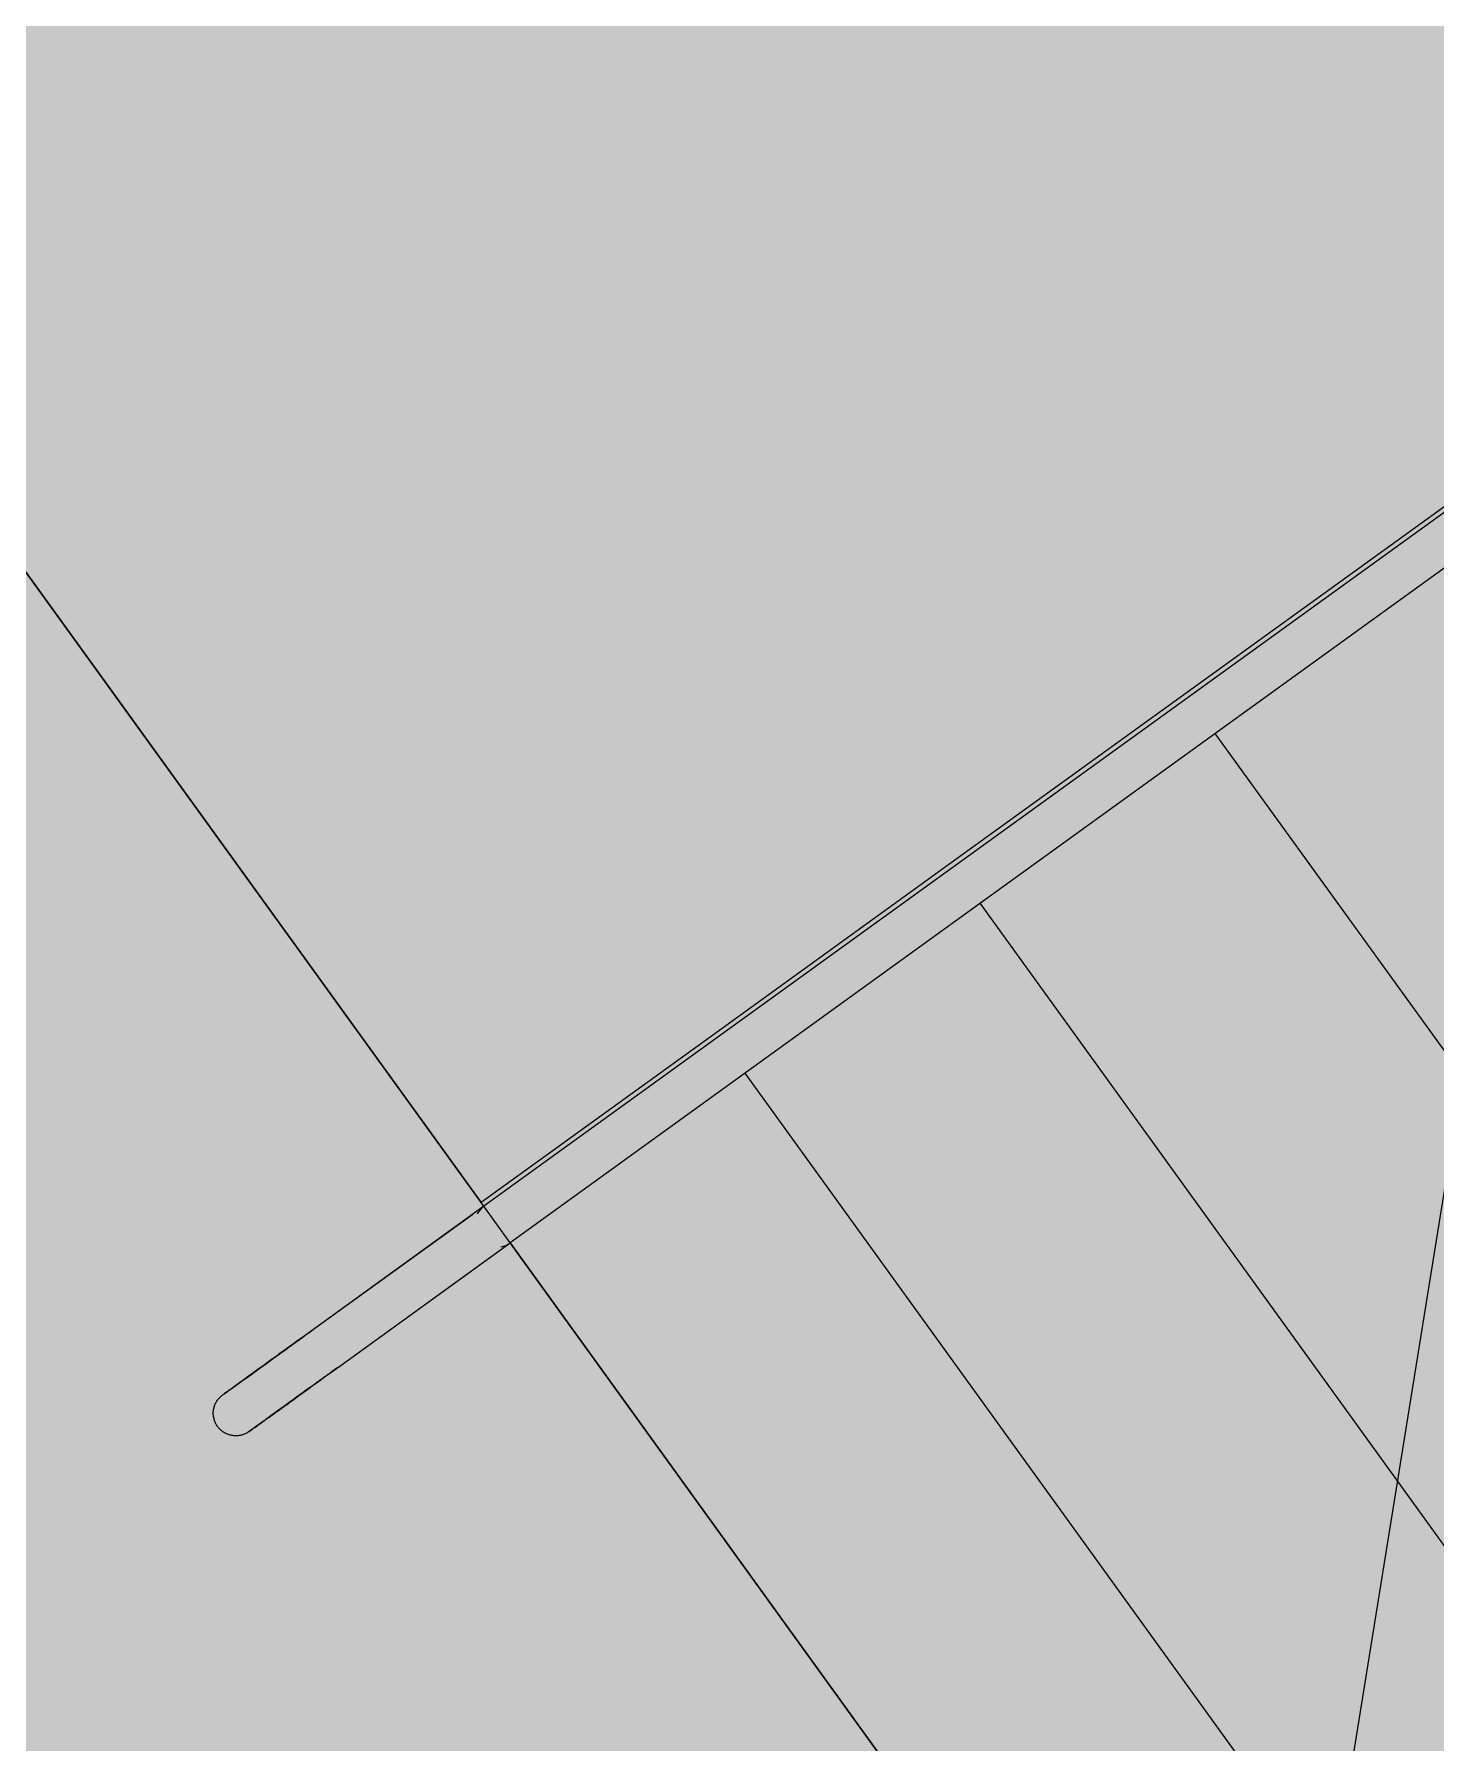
# Model space of a CAD drawing. Header units: metres. Extents: x 319070 to 324072, y 7409258 to 7428295.
# Drawn here: x 320413.536 to 320414.842, y 7410264.058 to 7410265.649 of the extents above; entities that cross this region are included whole.
import ezdxf

# ---------------------------------------------------------------- set-up
doc = ezdxf.new("R2010")
doc.units = ezdxf.units.M
doc.header["$LTSCALE"] = 1000
doc.layers.add('ACAD-Trecho Total_BASE ESTAÇÕES_2021.04.13$0$_  ARQ-AUX-001', color=1, linetype='Continuous', lineweight=5)
doc.layers.add('F-HATCH-CPTM', color=51, linetype='Continuous')

# ---------------------------------------------------------------- blocks, each defined once
blk = doc.blocks.new('ACAD-Trecho Total_BASE ESTAÇÕES_2021.04.13$0$estação_perus')
at = {"layer": 'ACAD-Trecho Total_BASE ESTAÇÕES_2021.04.13$0$_  ARQ-AUX-001'}
for p, q in [((28.3679, -43.627), (31.1495, -47.478)), ((30.787, -46.9762), (30.0991, -46.0237)), ((32.9031, -46.2168), (31.1521, -47.4815)), ((32.9277, -46.2508), (31.1767, -47.5156)), ((32.2439, -46.6875), (32.025, -46.8456)), ((31.8814, -48.4913), (32.1524, -46.8108)), ((32.025, -46.8456), (31.8061, -47.0037)), ((31.1521, -47.4815), (30.787, -46.9762)), ((31.8061, -47.0037), (31.5873, -47.1618)), ((33.27, -49.0303), (31.8333, -47.0413)), ((33.27, -49.0303), (31.8333, -47.0413)), ((31.5873, -47.1618), (31.3684, -47.3199)), ((33.0511, -49.1884), (31.6144, -47.1994)), ((33.0511, -49.1884), (31.6144, -47.1994)), ((31.3684, -47.3199), (31.1495, -47.478)), ((32.8322, -49.3465), (31.3956, -47.3575)), ((32.8322, -49.3465), (31.3956, -47.3575)), ((31.1521, -47.4815), (30.9913, -47.5977)), ((31.1767, -47.5156), (31.1521, -47.4815)), ((31.1418, -47.489), (30.9913, -47.5977)), ((31.1434, -47.4913), (31.1434, -47.4913)), ((31.0159, -47.6318), (31.1767, -47.5156)), ((31.1767, -47.5156), (32.5511, -49.4184)), ((32.6134, -49.5046), (31.1767, -47.5156)), ((32.2576, -49.012), (31.1767, -47.5156)), ((31.0159, -47.6318), (31.1664, -47.523)), ((31.1647, -47.5207), (31.1647, -47.5207))]:
    blk.add_line(p, q, dxfattribs=at)
at = {"layer": 'ACAD-Trecho Total_BASE ESTAÇÕES_2021.04.13$0$_  ARQ-AUX-001', "flags": 128}
for points in [[(30.9089, -47.6572), (30.909, -47.6571), (30.9092, -47.657), (30.9095, -47.6568), (30.91, -47.6564), (30.9105, -47.656), (30.9113, -47.6555), (30.9121, -47.6549), (30.9131, -47.6542), (30.9142, -47.6534), (30.9154, -47.6525), (30.9167, -47.6515), (30.9182, -47.6505), (30.9198, -47.6493), (30.9215, -47.6481), (30.9233, -47.6468), (30.9252, -47.6454), (30.9272, -47.644), (30.9293, -47.6424), (30.9316, -47.6408), (30.9339, -47.6392), (30.9363, -47.6374), (30.9388, -47.6356), (30.9414, -47.6337), (30.944, -47.6318), (30.9468, -47.6298), (30.9496, -47.6278), (30.9524, -47.6257), (30.9554, -47.6236), (30.9584, -47.6215), (30.9614, -47.6193), (30.9645, -47.617), (30.9676, -47.6148), (30.9708, -47.6125), (30.974, -47.6102), (30.9773, -47.6078), (30.9805, -47.6055), (30.9838, -47.6031), (30.9871, -47.6007), (30.9904, -47.5983), (30.9913, -47.5977)], [(30.9913, -47.5977), (30.988, -47.6001), (30.9847, -47.6025), (30.9814, -47.6048), (30.9781, -47.6072), (30.9749, -47.6095), (30.9717, -47.6118), (30.9685, -47.6141), (30.9654, -47.6164), (30.9622, -47.6187), (30.9592, -47.6209), (30.9562, -47.623), (30.9532, -47.6252), (30.9503, -47.6273), (30.9475, -47.6293), (30.9448, -47.6313), (30.9421, -47.6332), (30.9395, -47.6351), (30.937, -47.6369), (30.9345, -47.6387), (30.9322, -47.6404), (30.9299, -47.642), (30.9278, -47.6436), (30.9257, -47.645), (30.9238, -47.6464), (30.922, -47.6478), (30.9202, -47.649), (30.9186, -47.6502), (30.9171, -47.6513), (30.9158, -47.6522), (30.9145, -47.6532), (30.9134, -47.654), (30.9124, -47.6547), (30.9115, -47.6553), (30.9107, -47.6559), (30.9101, -47.6563), (30.9096, -47.6567), (30.9092, -47.657), (30.909, -47.6571), (30.9089, -47.6572)], [(31.0159, -47.6318), (31.0126, -47.6341), (31.0093, -47.6365), (31.006, -47.6389), (31.0027, -47.6412), (30.9995, -47.6436), (30.9963, -47.6459), (30.9931, -47.6482), (30.9899, -47.6505), (30.9868, -47.6527), (30.9838, -47.6549), (30.9808, -47.6571), (30.9778, -47.6592), (30.9749, -47.6613), (30.9721, -47.6634), (30.9693, -47.6653), (30.9667, -47.6673), (30.9641, -47.6692), (30.9615, -47.671), (30.9591, -47.6727), (30.9568, -47.6744), (30.9545, -47.6761), (30.9524, -47.6776), (30.9503, -47.6791), (30.9484, -47.6805), (30.9465, -47.6818), (30.9448, -47.6831), (30.9432, -47.6842), (30.9417, -47.6853), (30.9403, -47.6863), (30.9391, -47.6872), (30.938, -47.688), (30.937, -47.6887), (30.9361, -47.6894), (30.9353, -47.6899), (30.9347, -47.6904), (30.9342, -47.6907), (30.9338, -47.691), (30.9336, -47.6912), (30.9335, -47.6912)], [(30.9335, -47.6912), (30.9336, -47.6912), (30.9338, -47.6911), (30.9341, -47.6908), (30.9345, -47.6905), (30.9351, -47.6901), (30.9359, -47.6895), (30.9367, -47.6889), (30.9377, -47.6882), (30.9388, -47.6874), (30.94, -47.6865), (30.9413, -47.6856), (30.9428, -47.6845), (30.9444, -47.6834), (30.9461, -47.6822), (30.9479, -47.6809), (30.9498, -47.6795), (30.9518, -47.678), (30.9539, -47.6765), (30.9562, -47.6749), (30.9585, -47.6732), (30.9609, -47.6715), (30.9634, -47.6697), (30.966, -47.6678), (30.9686, -47.6659), (30.9714, -47.6639), (30.9742, -47.6619), (30.977, -47.6598), (30.98, -47.6577), (30.983, -47.6555), (30.986, -47.6533), (30.9891, -47.6511), (30.9922, -47.6488), (30.9954, -47.6465), (30.9986, -47.6442), (31.0019, -47.6419), (31.0051, -47.6395), (31.0084, -47.6371), (31.0117, -47.6348), (31.015, -47.6324), (31.0159, -47.6318)], [(30.9042, -47.6865), (30.9037, -47.6858), (30.9032, -47.6851), (30.9028, -47.6844), (30.9024, -47.6836), (30.9021, -47.6829), (30.9017, -47.6821), (30.9014, -47.6813), (30.9012, -47.6805), (30.9009, -47.6797), (30.9007, -47.6789), (30.9006, -47.6781), (30.9004, -47.6773), (30.9003, -47.6764), (30.9002, -47.6756), (30.9002, -47.6748), (30.9002, -47.6739), (30.9002, -47.6731), (30.9003, -47.6722), (30.9004, -47.6714), (30.9005, -47.6706), (30.9007, -47.6698), (30.9009, -47.6689), (30.9011, -47.6681), (30.9014, -47.6673), (30.9017, -47.6665), (30.902, -47.6658), (30.9023, -47.665), (30.9027, -47.6643), (30.9031, -47.6635), (30.9036, -47.6628), (30.904, -47.6621), (30.9045, -47.6614), (30.9051, -47.6608), (30.9056, -47.6601), (30.9062, -47.6595), (30.9068, -47.6589), (30.9074, -47.6584), (30.9081, -47.6578), (30.9087, -47.6573), (30.9089, -47.6572)], [(30.9335, -47.6912), (30.9328, -47.6917), (30.9321, -47.6922), (30.9314, -47.6926), (30.9306, -47.693), (30.9299, -47.6933), (30.9291, -47.6937), (30.9283, -47.694), (30.9275, -47.6942), (30.9267, -47.6945), (30.9259, -47.6947), (30.9251, -47.6949), (30.9242, -47.695), (30.9234, -47.6951), (30.9226, -47.6952), (30.9217, -47.6952), (30.9209, -47.6952), (30.9201, -47.6952), (30.9192, -47.6951), (30.9184, -47.695), (30.9176, -47.6949), (30.9167, -47.6947), (30.9159, -47.6945), (30.9151, -47.6943), (30.9143, -47.6941), (30.9135, -47.6938), (30.9127, -47.6934), (30.912, -47.6931), (30.9112, -47.6927), (30.9105, -47.6923), (30.9098, -47.6918), (30.9091, -47.6914), (30.9084, -47.6909), (30.9078, -47.6904), (30.9071, -47.6898), (30.9065, -47.6892), (30.9059, -47.6886), (30.9054, -47.688), (30.9048, -47.6874), (30.9043, -47.6867), (30.9042, -47.6865)]]:
    blk.add_lwpolyline(points, dxfattribs=at)
at = {"layer": 'ACAD-Trecho Total_BASE ESTAÇÕES_2021.04.13$0$_  ARQ-AUX-001'}
for start, end in [(125.841, 151.5553), (280.1267, 305.841)]:
    blk.add_arc((31.1644, -47.4986), 0.021, start, end, dxfattribs=at)
blk = doc.blocks.new('ACAD-Trecho Total_BASE ESTAÇÕES_2021.04.13')
blk.add_blockref('ACAD-Trecho Total_BASE ESTAÇÕES_2021.04.13$0$estação_perus', (320382.803, 7410312.0389))

msp = doc.modelspace()

# ---------------------------------------------------------------- hatches: boundary and pattern name
at = {"layer": 'F-HATCH-CPTM', "transparency": 33554559}
h = msp.add_hatch(color=256, dxfattribs=at)
h.dxf.hatch_style = 1
edge = h.paths.add_edge_path()
edge.add_line((320438.7185, 7410311.0648), (320438.1727, 7410310.6486))
edge.add_line((320438.1727, 7410310.6486), (320436.0874, 7410309.1943))
edge.add_line((320436.0874, 7410309.1943), (320444.1308, 7410298.0585))
edge.add_line((320444.1308, 7410298.0585), (320438.0345, 7410293.6746))
edge.add_line((320438.0345, 7410293.6746), (320418.7641, 7410321.5751))
edge.add_arc((321161.7757, 7410848.6262), 910.9605, 213.1554039, 215.3497699, ccw=False)
edge.add_arc((320830.683, 7410621.4138), 509.5898, 201.402671, 212.127524, ccw=False)
edge.add_line((320356.2351, 7410435.4542), (320346.9188, 7410431.9656))
edge.add_arc((320924.6933, 7410656.9049), 620.017, 195.1993245, 201.2719619, ccw=False)
edge.add_line((320326.3648, 7410494.3502), (320314.1501, 7410541.3039))
edge.add_line((320314.1501, 7410541.3039), (320309.6395, 7410559.663))
edge.add_line((320309.6395, 7410559.663), (320279.6617, 7410546.8386))
edge.add_line((320279.6617, 7410546.8386), (320293.9627, 7410492.7147))
edge.add_arc((320964.2345, 7410657.3416), 690.1929, 193.7993877, 200.8034585)
edge.add_arc((321313.0513, 7410866.9129), 1093.0756, 204.581331, 207.1195143)
edge.add_arc((320873.9133, 7410613.8688), 587.402, 204.6759926, 209.0665982)
edge.add_arc((320790.3372, 7410571.631), 493.8454, 209.494157, 214.897321)
edge.add_line((320385.2958, 7410289.0983), (320399.8598, 7410268.5954))
edge.add_line((320399.8598, 7410268.5954), (320411.1123, 7410265.2856))
edge.add_line((320411.1123, 7410265.2856), (320439.3888, 7410227.1861))
edge.add_line((320439.3888, 7410227.1861), (320450.9791, 7410232.3509))
edge.add_line((320450.9791, 7410232.3509), (320467.0791, 7410212.002))
edge.add_line((320467.0791, 7410212.002), (320445.7136, 7410195.641))
edge.add_line((320445.7136, 7410195.641), (320448.4371, 7410192.6361))
edge.add_arc((320007.0787, 7409765.6052), 614.1276, 39.3047519, 44.0547683, ccw=False)
edge.add_line((320482.283, 7410154.6212), (320506.9216, 7410124.3518))
edge.add_arc((320300.3778, 7409962.4164), 262.4565, 26.280184, 38.097322, ccw=False)
edge.add_line((320535.7067, 7410078.6219), (320561.9159, 7410021.7734))
edge.add_arc((320969.3959, 7410213.0444), 450.1384, 205.145355, 213.285764)
edge.add_line((320593.1056, 7409966.0017), (320604.5774, 7409949.1366))
edge.add_line((320604.5774, 7409949.1366), (320631.1051, 7409918.0007))
edge.add_line((320631.1051, 7409918.0007), (320666.3049, 7409879.6795))
edge.add_arc((321572.3871, 7410846.2002), 1324.8197, 226.8485889, 229.1395998)
edge.add_line((320705.6658, 7409844.2314), (320728.7843, 7409828.9141))
edge.add_arc((320745.6078, 7409857.0264), 32.7618, 239.10208, 267.52022)
edge.add_arc((320744.1656, 7409817.3543), 6.9411, 44.28433, 89.79588, ccw=False)
edge.add_arc((320996.8589, 7410093.6647), 367.5052, 227.618013, 235.821525)
edge.add_line((320790.4045, 7409789.6307), (320877.33, 7409734.6317))
edge.add_arc((320653.664, 7409374.344), 424.068, 47.048784, 58.168066, ccw=False)
edge.add_line((320942.6135, 7409684.7339), (320980.7003, 7409649.2301))
edge.add_line((320980.7003, 7409649.2301), (321005.9299, 7409670.8769))
edge.add_arc((320651.9345, 7409374.2535), 461.8422, 39.960659, 55.384426)
edge.add_arc((320497.4583, 7409157.0297), 728.3759, 55.0907541, 62.133794)
edge.add_arc((321420.5614, 7410864.4869), 1212.6866, 237.5878153, 241.284198, ccw=False)
edge.add_arc((321103.3471, 7410329.1491), 591.0283, 209.1264526, 235.731256, ccw=False)
edge.add_line((320587.0558, 7410041.4727), (320545.8557, 7410115.5996))
edge.add_arc((319761.5258, 7409692.631), 891.1092, 28.3368218, 34.3875055)
edge.add_arc((319488.4692, 7409481.1422), 1236.0586, 35.3289641, 39.2313927)
edge.add_line((320445.9178, 7410262.8922), (320435.289, 7410276.337))
edge.add_line((320435.289, 7410276.337), (320453.1232, 7410290.6971))
edge.add_line((320453.1232, 7410290.6971), (320438.7185, 7410311.0648))

# ---------------------------------------------------------------- block references
msp.add_blockref('ACAD-Trecho Total_BASE ESTAÇÕES_2021.04.13', (0, 0))

doc.saveas('drawing.dxf')
